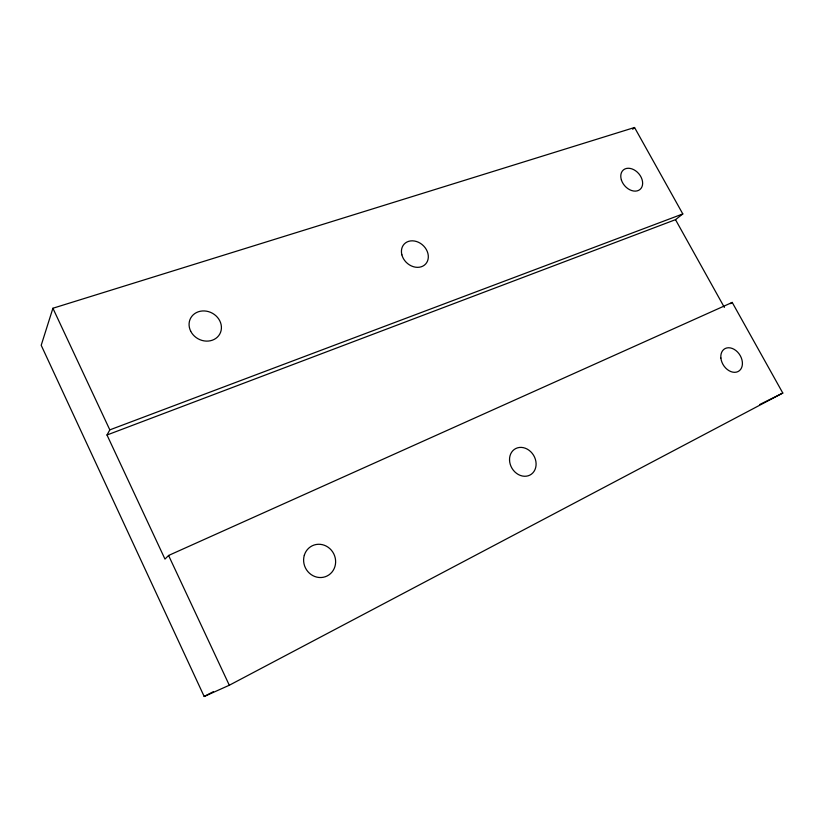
<?xml version="1.0" encoding="UTF-8"?>
<svg xmlns="http://www.w3.org/2000/svg" width="824" height="824" viewBox="0 0 824 824"><rect width="100%" height="100%" fill="white"/><g stroke="black" fill="none" stroke-linecap="round" stroke-linejoin="round"><path stroke-width="1.24" d="M52.911 308.248L41.2 345.287L204.187 696.496L229.309 685.238L782.8 393.048L732.217 302.429L168.58 555.469L164.975 559.084L106.996 435L109.819 429.871L682.808 213.941L634.552 127.504L52.911 308.248L109.819 429.871M632.698 129.265L634.552 127.504M106.996 435L675.505 219.668L682.808 213.941M730.249 303.675L732.217 302.429M204.187 696.496L213.292 691.697M759.831 404.471L782.8 393.048M675.505 219.668L724.368 307.404M168.58 555.469L229.309 685.238M304.324 555.211A16.83 15.821 64.2 0 0 323.163 577.294A16.83 15.821 64.2 0 0 331.372 550.205A16.83 15.821 64.2 0 0 304.324 555.211M509.531 460.049A15.048 12.597 59.1 0 0 529.822 475.139A15.048 12.597 59.1 0 0 529.09 450.316A15.048 12.597 59.1 0 0 509.531 460.049M720.876 358.018A13.215 9.672 57.5 0 0 738.057 371.552A13.215 9.672 57.5 0 0 735.904 350.54A13.215 9.672 57.5 0 0 720.876 358.018M401.865 254.801A14.636 11.938 43 0 0 424.319 265.204A14.636 11.938 43 0 0 418.448 242.266A14.636 11.938 43 0 0 401.865 254.801M190.674 331.145A16.593 14.647 28.1 0 0 218.628 335.759A16.593 14.647 28.1 0 0 206.443 311.163A16.593 14.647 28.1 0 0 190.674 331.145M621.378 179.92A12.823 9.28 49.1 0 0 639.99 189.479A12.823 9.28 49.1 0 0 633.759 169.672A12.823 9.28 49.1 0 0 621.378 179.92"/></g></svg>
